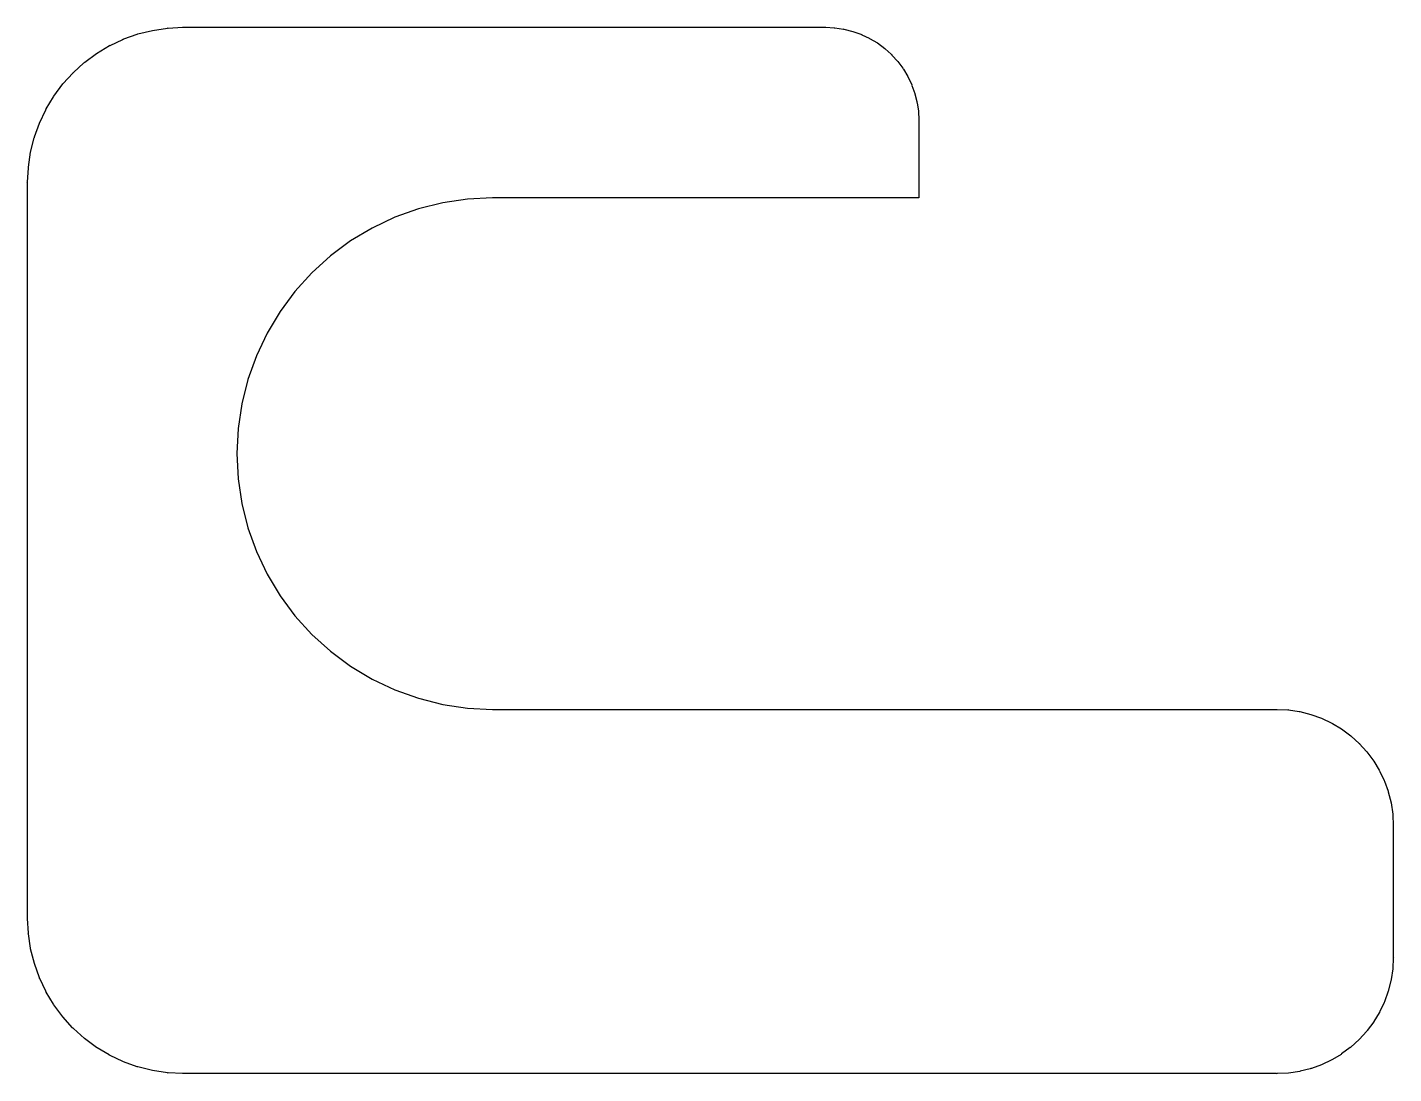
# Model space of a CAD drawing. Header units: millimetres. Extents: x 0 to 176, y 0 to 135.
import ezdxf

# ---------------------------------------------------------------- set-up
doc = ezdxf.new("R2010")
doc.units = ezdxf.units.MM

msp = doc.modelspace()

# ---------------------------------------------------------------- linework, layer by layer
msp.add_lwpolyline([(0.04, 115.01), (0.14, 116.89), (0.13, 116.89), (0.14, 116.97), (0.43, 118.91), (0.89, 120.74), (0.88, 120.74), (0.91, 120.81), (0.93, 120.89), (0.93, 120.89), (1.57, 122.66), (2.37, 124.36), (2.36, 124.37), (2.36, 124.37), (2.41, 124.44), (2.43, 124.51), (2.43, 124.51), (2.44, 124.51), (2.45, 124.5), (3.37, 126.05), (3.37, 126.05), (3.42, 126.12), (4.58, 127.7), (5.9, 129.15), (5.95, 129.21), (5.95, 129.21), (5.96, 129.2), (7.3, 130.41), (7.29, 130.42), (7.36, 130.47), (7.41, 130.53), (7.42, 130.52), (8.93, 131.64), (10.62, 132.65), (10.69, 132.69), (10.69, 132.68), (12.32, 133.45), (12.31, 133.47), (12.31, 133.47), (12.39, 133.49), (12.46, 133.52), (12.47, 133.51), (14.16, 134.12), (14.16, 134.13), (14.24, 134.15), (16.14, 134.62), (18.08, 134.91), (18.16, 134.93), (18.16, 134.93), (18.16, 134.92), (20.04, 135.01), (20.12, 135.01), (20.13, 135.01), (102.96, 135.01), (102.96, 135.01), (103.04, 135.01), (104.14, 134.95), (104.14, 134.96), (104.22, 134.95), (105.31, 134.79), (105.31, 134.8), (105.39, 134.78), (106.53, 134.49), (107.56, 134.12), (107.57, 134.13), (107.57, 134.14), (107.64, 134.09), (107.71, 134.07), (107.71, 134.07), (107.71, 134.06), (108.63, 133.63), (108.63, 133.63), (108.7, 133.59), (109.71, 132.99), (110.66, 132.28), (110.72, 132.24), (110.72, 132.24), (110.72, 132.23), (111.47, 131.55), (111.49, 131.56), (111.49, 131.56), (111.49, 131.56), (111.49, 131.56), (111.53, 131.49), (111.59, 131.44), (111.58, 131.43), (112.32, 130.62), (112.97, 129.74), (112.98, 129.75), (112.99, 129.75), (112.99, 129.75), (113.02, 129.67), (113.07, 129.61), (113.06, 129.61), (113.63, 128.66), (114.13, 127.6), (114.17, 127.53), (114.16, 127.52), (114.53, 126.49), (114.55, 126.42), (114.55, 126.41), (114.79, 125.43), (114.8, 125.43), (114.81, 125.35), (114.84, 125.27), (114.84, 125.27), (114.84, 125.27), (114.83, 125.27), (114.99, 124.18), (115.04, 123.01), (115.05, 122.93), (115.04, 122.93), (115.04, 113.01), (60.04, 113.01), (56.81, 112.85), (53.61, 112.37), (50.47, 111.59), (47.42, 110.5), (44.49, 109.11), (41.71, 107.45), (39.11, 105.52), (36.71, 103.34), (34.54, 100.94), (32.61, 98.34), (30.94, 95.56), (29.56, 92.64), (28.47, 89.59), (27.68, 86.45), (27.2, 83.24), (27.04, 80.01), (27.2, 76.77), (27.68, 73.57), (28.47, 70.43), (29.56, 67.38), (30.94, 64.45), (32.61, 61.67), (34.54, 59.07), (36.71, 56.67), (39.11, 54.5), (41.71, 52.57), (44.49, 50.9), (47.42, 49.52), (50.47, 48.43), (53.61, 47.64), (56.81, 47.17), (60.04, 47.01), (161.28, 47.01), (162.66, 46.94), (162.67, 46.96), (162.67, 46.96), (162.67, 46.96), (162.68, 46.97), (162.68, 46.98), (162.69, 46.99), (162.75, 46.94), (164.12, 46.73), (164.13, 46.74), (164.2, 46.72), (165.63, 46.36), (167.02, 45.87), (167.1, 45.84), (167.1, 45.84), (167.09, 45.83), (168.28, 45.27), (168.28, 45.28), (168.35, 45.24), (168.42, 45.2), (168.42, 45.19), (169.61, 44.48), (170.79, 43.6), (170.86, 43.56), (170.85, 43.55), (171.88, 42.61), (171.95, 42.57), (171.94, 42.55), (172.82, 41.58), (172.83, 41.59), (172.87, 41.52), (173.75, 40.34), (174.47, 39.15), (174.47, 39.15), (174.51, 39.08), (174.55, 39.01), (174.54, 39.01), (175.1, 37.82), (175.11, 37.82), (175.14, 37.75), (175.61, 36.44), (175.61, 36.44), (175.63, 36.36), (175.99, 34.93), (176.21, 33.48), (176.23, 33.4), (176.23, 33.4), (176.22, 33.4), (176.22, 33.4), (176.21, 33.39), (176.28, 32.01), (176.28, 15.09), (176.29, 15.09), (176.3, 15.09), (176.31, 15.08), (176.32, 15.08), (176.32, 15.08), (176.33, 15.07), (176.28, 15.01), (176.21, 13.54), (176, 12.16), (176.01, 12.16), (176.01, 12.16), (175.99, 12.08), (175.98, 12), (175.97, 12), (175.63, 10.65), (175.14, 9.27), (175.11, 9.19), (175.1, 9.19), (174.54, 8.01), (174.55, 8.01), (174.51, 7.94), (174.48, 7.86), (174.47, 7.87), (173.79, 6.74), (173.8, 6.73), (173.8, 6.73), (173.75, 6.67), (172.92, 5.56), (172.93, 5.55), (172.87, 5.49), (171.88, 4.4), (170.79, 3.41), (170.74, 3.36), (170.73, 3.36), (169.61, 2.54), (169.56, 2.48), (169.55, 2.48), (169.55, 2.48), (169.55, 2.49), (169.54, 2.49), (168.42, 1.82), (168.42, 1.81), (168.35, 1.78), (167.02, 1.15), (165.71, 0.68), (165.71, 0.67), (165.63, 0.65), (165.56, 0.63), (165.55, 0.63), (164.28, 0.32), (164.28, 0.31), (164.2, 0.3), (162.75, 0.08), (161.28, 0.01), (161.2, 0), (161.2, 0.01), (20.04, 0.01), (18.17, 0.1), (18.17, 0.09), (18.16, 0.09), (18.16, 0.08), (18.16, 0.08), (18.08, 0.1), (16.14, 0.39), (14.24, 0.87), (14.16, 0.89), (14.16, 0.9), (12.39, 1.53), (12.32, 1.56), (12.32, 1.56), (10.69, 2.33), (10.69, 2.33), (10.62, 2.37), (10.54, 2.4), (10.55, 2.41), (9, 3.34), (9, 3.33), (8.93, 3.38), (7.36, 4.55), (5.96, 5.81), (5.96, 5.81), (5.96, 5.81), (5.95, 5.8), (5.9, 5.87), (5.84, 5.91), (5.84, 5.92), (5.84, 5.92), (5.85, 5.93), (4.58, 7.32), (3.42, 8.9), (3.37, 8.96), (3.37, 8.97), (2.45, 10.51), (2.44, 10.51), (2.41, 10.58), (2.36, 10.65), (2.37, 10.65), (1.6, 12.28), (1.59, 12.28), (1.59, 12.28), (1.57, 12.35), (0.91, 14.2), (0.43, 16.11), (0.41, 16.18), (0.42, 16.19), (0.14, 18.05), (0.12, 18.12), (0.13, 18.13), (0.13, 18.13), (0.14, 18.13), (0.04, 20.01), (0.04, 114.93), (0.03, 114.93), (0.01, 114.93), (0.01, 114.93), (0.01, 114.93), (0, 114.94)], close=True)

doc.saveas('drawing.dxf')
